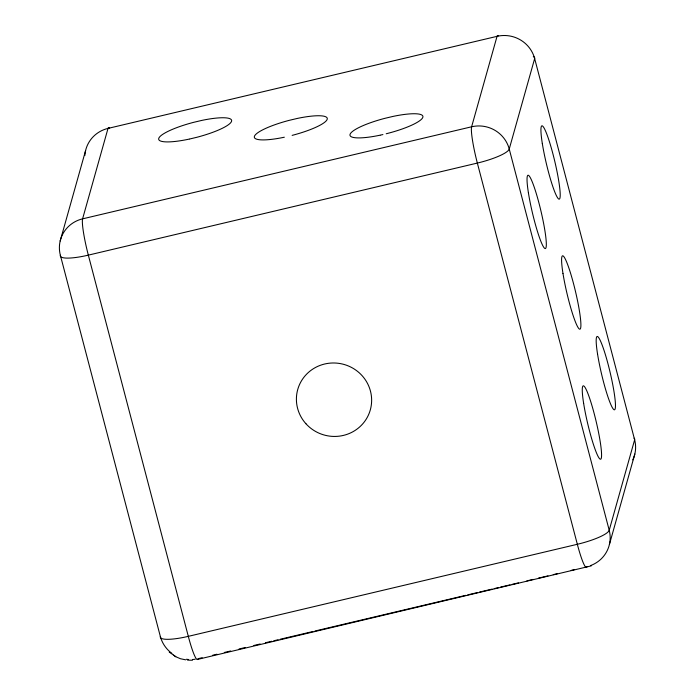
<?xml version="1.0" encoding="UTF-8"?>
<svg xmlns="http://www.w3.org/2000/svg" width="695" height="695" viewBox="0 0 695 695"><rect width="100%" height="100%" fill="white"/><g stroke="black" fill="none" stroke-linecap="round" stroke-linejoin="round"><path stroke-width="1.04" d="M60.17 241L85.598 150.546M609.402 544.506L634.83 454.052M591.289 565.869L197.597 659.407M292.135 135.377L292.526 135.273A37.669 7.636 -14.7 0 0 327.206 119.21A37.669 7.636 -14.7 0 0 297.252 118.445L289.077 120.383A37.669 7.636 -14.7 0 0 254.387 136.446A37.669 7.636 -14.7 0 0 284.342 137.21M386.212 133.77L388.166 133.266A37.669 7.636 -14.7 0 0 422.855 117.203A37.669 7.636 -14.7 0 0 392.901 116.439L384.717 118.376A37.669 7.636 -14.7 0 0 350.037 134.439A37.669 7.636 -14.7 0 0 379.991 135.204M202.175 657.713L197.953 658.712A30.962 3.579 76.7 0 1 188.31 636.351L88.335 255.135A30.962 3.579 76.7 0 1 82.592 218.847L108.02 128.401L497.047 36.34A30.962 3.579 76.7 0 1 498.306 35.836M212.713 655.22L216.936 654.221M224.311 652.475L230.636 650.98M239.071 648.982L245.396 647.488M253.831 645.49L260.156 643.996M265.429 642.745L271.754 641.25M273.865 640.747L278.078 639.756M280.189 639.252L312.872 631.52M314.983 631.017L465.737 595.346M467.848 594.842L477.335 592.6M479.446 592.097L492.095 589.108M494.206 588.604L498.419 587.605M500.53 587.11L510.017 584.869M512.128 584.365L518.453 582.87M526.888 580.872L533.213 579.378M538.486 578.127L547.973 575.886M553.246 574.635L557.459 573.636M571.168 570.395L574.331 569.648M382.902 134.561L380.373 135.117M189.666 139.009L196.876 137.28A37.669 7.636 -14.7 0 0 231.565 121.217A37.669 7.636 -14.7 0 0 201.602 120.452L193.427 122.389A37.669 7.636 -14.7 0 0 158.738 138.453A37.669 7.636 -14.7 0 0 188.701 139.209L189.275 139.087M187.554 660.128L192.463 660.25M185.652 659.833L180.483 658.738L175.8 656.732L169.215 652.058M173.472 655.081L175.8 656.732M590.533 565.582A30.962 30.102 15.7 0 0 609.211 530.25L509.235 149.034A30.962 30.102 15.7 0 0 471.618 126.785L82.592 218.847A30.962 30.102 15.7 0 0 60.361 255.256L160.345 636.472A30.962 30.102 15.7 0 0 171.882 653.37M586.98 566.651A30.962 3.579 76.7 0 1 577.337 544.289L477.352 163.073A30.962 3.579 76.7 0 1 471.618 126.785L497.047 36.34A30.962 30.102 15.7 0 1 534.655 58.58L634.639 439.796A30.962 30.102 15.7 0 1 632.798 459.864M533.308 56.53A30.962 6.281 -14.7 0 1 534.655 58.58L509.235 149.034A30.962 6.281 -14.7 0 1 477.352 163.073L88.335 255.135A30.962 6.281 -14.7 0 1 60.361 255.256M634.022 438.154A30.962 6.281 -14.7 0 1 634.639 439.796L609.211 530.25A30.962 6.281 -14.7 0 1 577.337 544.289L188.31 636.351A30.962 6.281 -14.7 0 1 160.345 636.472M84.868 155.48A30.962 30.102 15.7 0 1 108.02 128.401A30.962 3.579 76.7 0 1 109.628 128.288M195.234 659.234A30.962 30.102 15.7 0 1 192.385 659.512M188.415 659.477A30.962 30.102 15.7 0 1 186.399 659.26M305.93 423.733A37.686 36.644 15.7 0 0 369.731 411.761A37.686 36.644 15.7 0 0 326.398 363.641A37.686 36.644 15.7 0 0 305.93 423.733M528.409 192.828A37.686 4.361 76.7 0 0 545.141 248.567A37.686 4.361 76.7 0 0 536.497 194.27A37.686 4.361 76.7 0 0 528.409 192.828M583.652 403.482A37.686 4.361 76.7 0 0 600.384 459.221A37.686 4.361 76.7 0 0 591.749 404.924A37.686 4.361 76.7 0 0 583.652 403.482M542.3 143.405A37.686 4.361 76.7 0 0 559.032 199.144A37.686 4.361 76.7 0 0 550.388 144.847A37.686 4.361 76.7 0 0 542.3 143.405M597.552 354.059A37.686 4.361 76.7 0 0 614.276 409.798A37.686 4.361 76.7 0 0 605.64 355.501A37.686 4.361 76.7 0 0 597.552 354.059M562.976 273.439A37.686 4.361 76.7 0 0 579.708 329.187A37.686 4.361 76.7 0 0 571.073 274.89A37.686 4.361 76.7 0 0 562.976 273.439"/></g></svg>
